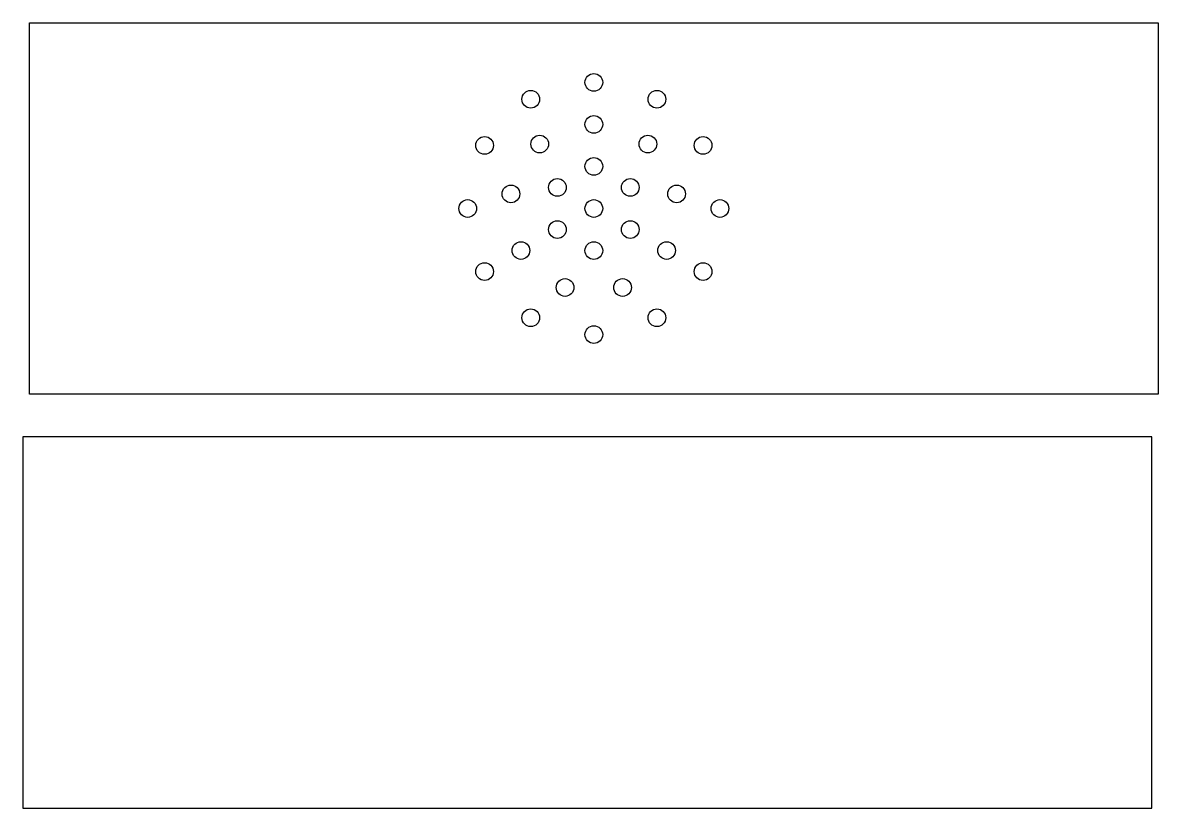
# Model space of a CAD drawing. Header units: millimetres. Extents: x -65 to 64, y 15 to 104.
import ezdxf

# ---------------------------------------------------------------- set-up
doc = ezdxf.new("R2010")
doc.units = ezdxf.units.MM
doc.layers.get('0').update_dxf_attribs({"linetype": 'CONTINUOUS'})

msp = doc.modelspace()

# ---------------------------------------------------------------- linework, layer by layer
for points in [[(63.71, 62.19), (-63.93, 62.19), (-63.93, 104.19), (63.71, 104.19)], [(-64.68, 15.38), (62.96, 15.38), (62.96, 57.38), (-64.68, 57.38)]]:
    msp.add_lwpolyline(points, close=True)
for centre in [(-0.11, 97.45), (-7.24, 95.54), (7.02, 95.54), (-0.11, 92.7), (-12.46, 90.32), (-6.23, 90.48), (6, 90.48), (12.24, 90.32), (-0.11, 87.95), (-4.23, 85.57), (4.01, 85.57), (-9.48, 84.84), (9.25, 84.84), (-14.37, 83.19), (-0.11, 83.19), (14.15, 83.19), (-4.23, 80.81), (4.01, 80.81), (-8.35, 78.44), (-0.11, 78.43), (8.12, 78.44), (-12.46, 76.06), (12.24, 76.06), (-3.37, 74.26), (3.14, 74.26), (-7.24, 70.84), (7.02, 70.84), (-0.11, 68.93)]:
    msp.add_circle(centre, 1)

doc.saveas('drawing.dxf')
